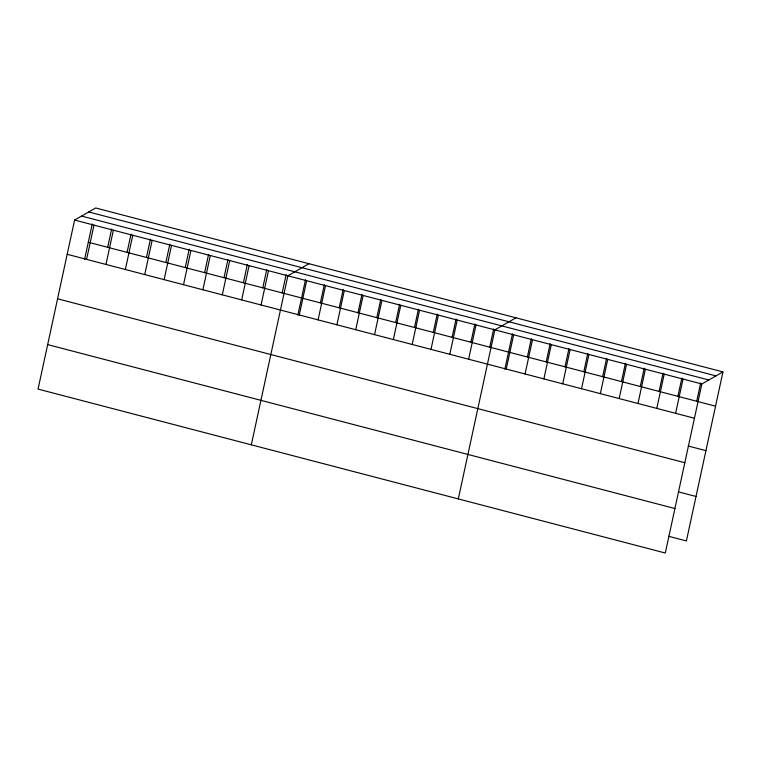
<?xml version="1.0" encoding="UTF-8"?>
<svg xmlns="http://www.w3.org/2000/svg" width="761" height="761" viewBox="0 0 761 761"><rect width="100%" height="100%" fill="white"/><g stroke="black" fill="none" stroke-linecap="round" stroke-linejoin="round"><path stroke-width="1.14" d="M722.95 371.91L95.705 207.981L74.597 220.053L38.05 389.09L665.295 553.019L701.842 383.972L722.95 371.91L686.403 540.947L668.691 536.324M84.604 259.349L92.252 223.972M86.573 259.377L93.984 225.113M107.691 247.315L111.639 229.042M105.969 264.447L113.37 230.183M127.077 252.376L131.025 234.103M125.356 269.508L132.756 235.254M146.464 257.446L150.412 239.173M144.742 274.578L152.143 240.314M165.85 262.516L169.798 244.243M164.129 279.639L171.539 245.384M185.237 267.577L189.185 249.304M183.515 284.709L190.925 250.455M204.623 272.647L208.581 254.374M202.902 289.779L210.312 255.515M224.01 277.717L227.967 259.444M222.288 294.84L229.698 260.585M243.396 282.778L247.354 264.505M241.675 299.91L249.085 265.656M262.792 287.848L266.74 269.575M261.061 304.98L268.471 270.716M282.179 292.909L286.126 274.645M251.311 444.824L287.858 275.786L308.966 263.725M297.865 315.083L305.513 279.706M299.273 314.959L306.673 280.704M320.381 302.897L324.329 284.624M318.088 319.877L325.499 285.622M339.197 307.815L343.144 289.541M336.904 324.795L344.314 290.54M358.012 312.733L361.97 294.459M355.72 329.713L363.13 295.458M376.828 317.651L380.785 299.377M374.536 334.631L381.946 300.376M395.653 322.569L399.601 304.295M393.351 339.549L400.762 305.294M414.469 327.487L418.417 309.213M412.177 344.467L419.577 310.212M433.285 332.405L437.233 314.131M430.992 349.385L438.393 315.13M452.101 337.323L456.048 319.049M449.808 354.303L457.218 320.048M470.916 342.241L474.874 323.967M468.624 359.221L476.034 324.966M489.732 347.159L493.689 328.885M458.303 498.921L494.85 329.884L515.958 317.813M504.857 369.18L512.505 333.803M506.255 369.056L513.665 334.802M527.373 356.995L531.321 338.721M525.08 373.974L532.481 339.72M546.189 361.913L550.136 343.639M543.896 378.892L551.297 344.638M565.004 366.831L568.952 348.557M562.712 383.81L570.122 349.556M583.82 371.749L587.768 353.475M581.528 388.728L588.938 354.474M602.636 376.666L606.593 358.393M600.343 393.646L607.754 359.382M621.461 381.584L625.409 363.311M619.159 398.564L626.569 364.3M640.277 386.502L644.225 368.229M637.984 403.482L645.385 369.218M659.093 391.42L663.04 373.147M656.8 408.4L664.201 374.136M677.908 396.338L681.856 378.065M675.616 413.318L683.026 379.054M696.724 401.256L700.672 382.983M88.742 211.967L715.987 375.896M81.56 216.067L708.805 379.996M74.597 220.053L701.842 383.972M88.305 242.245L715.54 406.174M67.187 254.307L694.432 418.236M688.22 446.022L705.923 450.645M57.57 298.788L684.814 462.717M678.308 491.844L696.02 496.476M47.667 344.609L674.912 508.538"/></g></svg>
